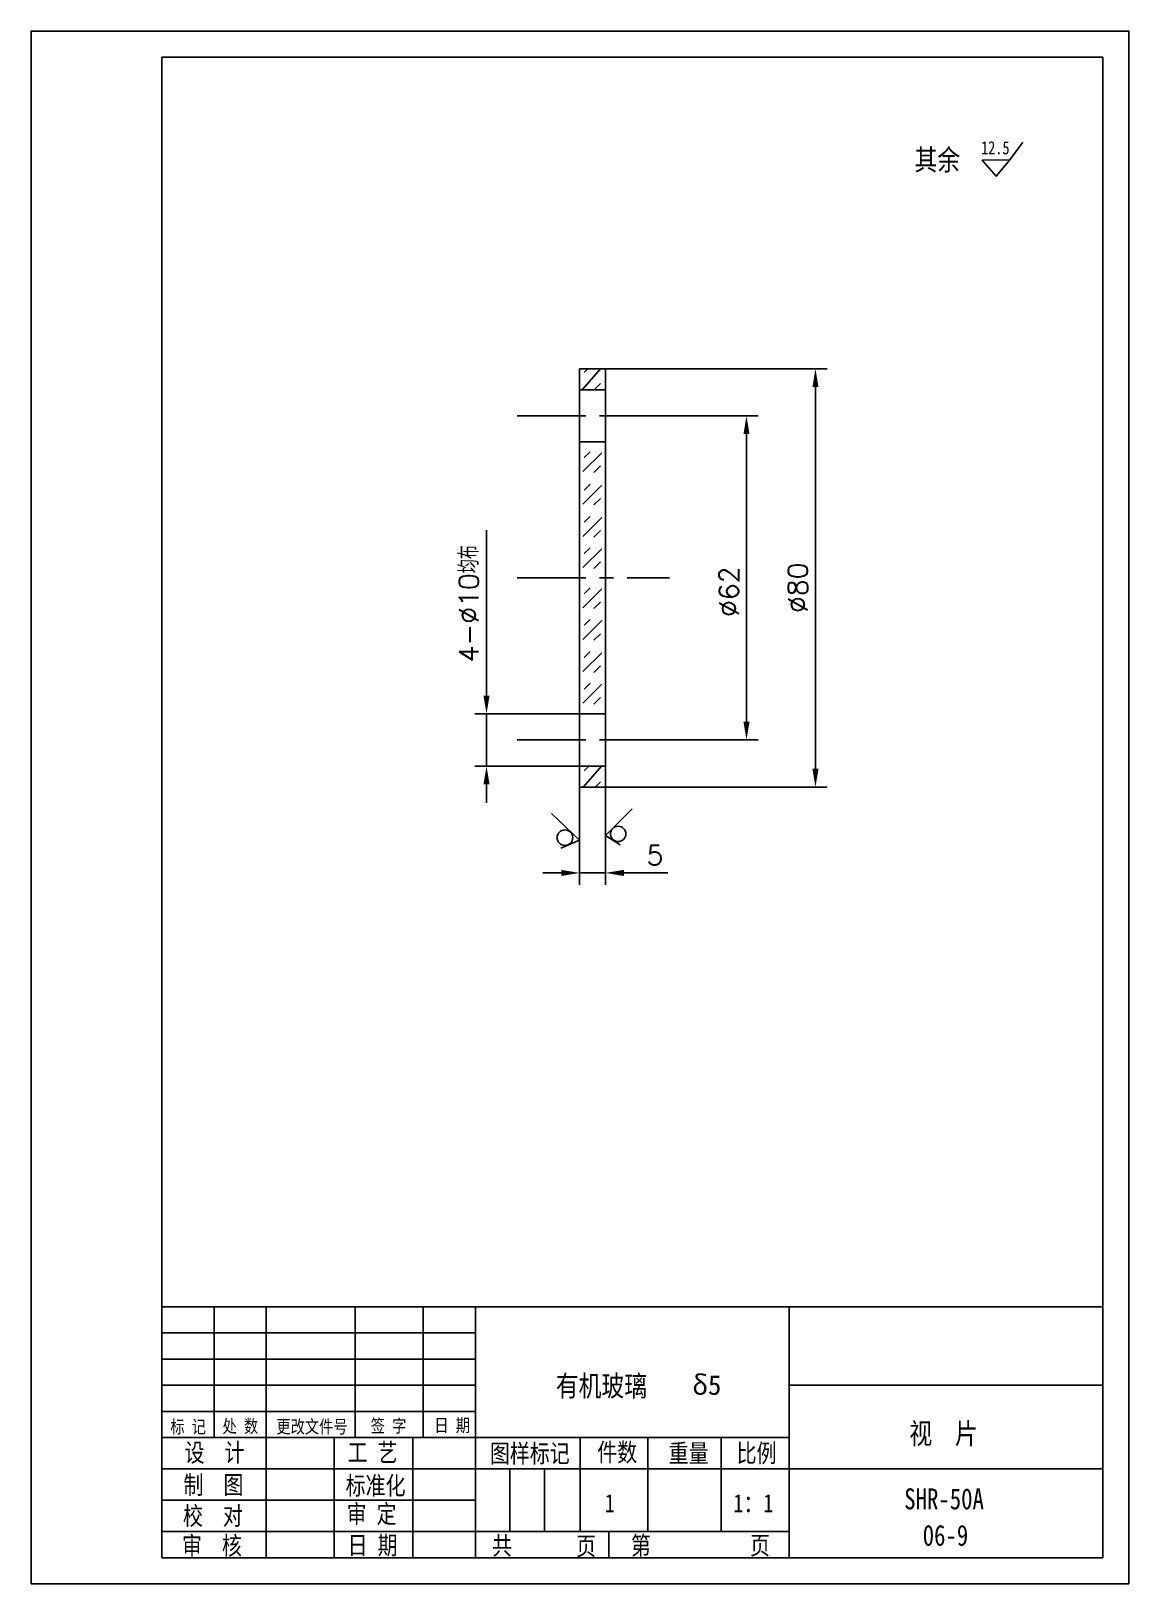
# Model space of a CAD drawing. Extents: x 338 to 548, y 125 to 422.
import ezdxf

# ---------------------------------------------------------------- set-up
doc = ezdxf.new("R2010")
doc.units = 0
doc.header["$LTSCALE"] = 10.5
doc.header["$MEASUREMENT"] = 0
doc.linetypes.add('CENTER', pattern=[2, 1.25, -0.25, 0.25, -0.25])
doc.layers.get('0').update_dxf_attribs({"color": 2, "linetype": 'CONTINUOUS'})
doc.layers.get('DEFPOINTS').update_dxf_attribs({"linetype": 'CONTINUOUS'})
doc.layers.add('PART', color=3, linetype='CONTINUOUS')
doc.layers.add('SMPEN_THICK', color=7, linetype='CONTINUOUS')
doc.styles.add('HZDX', font='', dxfattribs={"width": 0.8, "height": 7.5})
doc.styles.get("Standard").update_dxf_attribs({"font": 'txt.shx', "height": 3.75, "bigfont": 'gbcbig.shx'})
doc.styles.get('HZDX').set_extended_font_data('SimSun')
doc.dimstyles.get("Standard").update_dxf_attribs({"dimtxt": 0.18, "dimasz": 0.18, "dimexe": 0.18, "dimexo": 0.0625, "dimgap": 0.09, "dimtad": 0, "dimtih": 1, "dimtoh": 1, "dimdec": 4, "dimzin": 0, "dimdsep": 46, "dimtxsty": 'Standard', "dimcen": 0.09, "dimadec": 0, "dimazin": 0, "dimtfac": 1, "dimtdec": 4, "dimtofl": 0, "dimtmove": 0, "dimatfit": 3, "dimfxl": 1, "dimtolj": 1, "dimtzin": 0, "dimarcsym": 0})

# ---------------------------------------------------------------- blocks, each defined once
blk = doc.blocks.new('*D4')
at = {"color": 2, "linetype": 'ByBlock', "transparency": 16777216}
for p, q in [((448.18, 357.23), (490.56, 357.23)), ((488.31, 353.73), (488.31, 280.73)), ((448.18, 277.23), (490.56, 277.23))]:
    blk.add_line(p, q, dxfattribs=at)
for points in [[(487.73, 353.73), (488.9, 353.73), (488.31, 357.23)], [(487.73, 280.73), (488.9, 280.73), (488.31, 277.23)]]:
    blk.add_solid(points, dxfattribs=at)
at = {"layer": 'DEFPOINTS', "color": 0, "linetype": 'ByBlock', "transparency": 16777216}
for p in [(448.18, 357.23), (448.18, 277.23), (488.31, 277.23)]:
    blk.add_point(p, dxfattribs=at)
at = {"color": 2, "linetype": 'ByBlock', "transparency": 16777216, "insert": (484.94, 315.35), "char_height": 3.75, "attachment_point": 5, "rotation": 90}
blk.add_mtext('\\A1;∅80', dxfattribs=at)
blk = doc.blocks.new('*D5')
at = {"color": 2, "linetype": 'ByBlock', "transparency": 16777216}
for p, q in [((448.18, 348.23), (477.37, 348.23)), ((475.12, 344.73), (475.12, 289.73)), ((448.18, 286.23), (477.37, 286.23))]:
    blk.add_line(p, q, dxfattribs=at)
for points in [[(474.54, 344.73), (475.7, 344.73), (475.12, 348.23)], [(474.54, 289.73), (475.7, 289.73), (475.12, 286.23)]]:
    blk.add_solid(points, dxfattribs=at)
at = {"layer": 'DEFPOINTS', "color": 0, "linetype": 'ByBlock', "transparency": 16777216}
for p in [(448.18, 348.23), (448.18, 286.23), (475.12, 286.23)]:
    blk.add_point(p, dxfattribs=at)
at = {"color": 2, "linetype": 'ByBlock', "transparency": 16777216, "insert": (471.75, 314.59), "char_height": 3.75, "attachment_point": 5, "rotation": 90}
blk.add_mtext('\\A1;∅62', dxfattribs=at)
blk = doc.blocks.new('*D6')
at = {"color": 2, "linetype": 'ByBlock', "transparency": 16777216}
for p, q in [((425.4, 294.73), (425.4, 326.37)), ((443.18, 291.23), (423.15, 291.23)), ((425.4, 281.23), (425.4, 291.23)), ((443.18, 281.23), (423.15, 281.23)), ((425.4, 277.73), (425.4, 274.23))]:
    blk.add_line(p, q, dxfattribs=at)
for points in [[(424.81, 294.73), (425.98, 294.73), (425.4, 291.23)], [(424.81, 277.73), (425.98, 277.73), (425.4, 281.23)]]:
    blk.add_solid(points, dxfattribs=at)
at = {"layer": 'DEFPOINTS', "color": 0, "linetype": 'ByBlock', "transparency": 16777216}
for p in [(425.4, 291.23), (443.18, 291.23), (443.18, 281.23)]:
    blk.add_point(p, dxfattribs=at)
at = {"color": 2, "linetype": 'ByBlock', "transparency": 16777216, "insert": (422.02, 312.3), "char_height": 3.75, "attachment_point": 5, "rotation": 90}
blk.add_mtext('\\A1;4-∅10均布', dxfattribs=at)

msp = doc.modelspace()

# ---------------------------------------------------------------- linework, layer by layer
at = {"color": 2, "linetype": 'ByBlock'}
for p, q in [((443.17919, 277.23165), (443.17919, 258.55929)), ((448.17919, 277.23165), (448.17919, 258.55929)), ((439.67919, 260.80929), (436.17919, 260.80929)), ((443.17919, 260.80929), (448.17919, 260.80929)), ((451.67919, 260.80929), (460.05419, 260.80929))]:
    msp.add_line(p, q, dxfattribs=at)
for points in [[(439.67919, 261.39262), (439.67919, 260.22596), (443.17919, 260.80929)], [(451.67919, 261.39262), (451.67919, 260.22596), (448.17919, 260.80929)]]:
    msp.add_solid(points, dxfattribs=at)
at = {"layer": 'DEFPOINTS', "color": 0, "linetype": 'ByBlock'}
for p in [(443.17919, 277.23165), (448.17919, 277.23165), (448.17919, 260.80929)]:
    msp.add_point(p, dxfattribs=at)
at = {"layer": 'PART', "linetype": 'Continuous'}
for p, q in [((338.27444, 421.82003), (548.27444, 421.82003)), ((548.27444, 421.82003), (548.27444, 124.82003)), ((543.27444, 177.82003), (363.27444, 177.82003)), ((373.27444, 177.82003), (373.27444, 152.82003)), ((383.27444, 177.82003), (383.27444, 129.82003)), ((400.27444, 177.82003), (400.27444, 152.82003)), ((413.27444, 177.82003), (413.27444, 152.82003)), ((423.27444, 177.82003), (423.27444, 129.82003)), ((483.27444, 177.82003), (483.27444, 129.82003)), ((543.27444, 162.82003), (483.27444, 162.82003)), ((396.27444, 152.82003), (396.27444, 129.82003)), ((411.27444, 152.82003), (411.27444, 129.82003)), ((443.27444, 152.82003), (443.27444, 134.82003)), ((456.27444, 152.82003), (456.27444, 134.82003)), ((470.27444, 152.82003), (470.27444, 134.82003)), ((429.87444, 146.82003), (429.87444, 134.82003)), ((436.47444, 146.82003), (436.47444, 134.82003)), ((543.27444, 146.82003), (483.27444, 146.82003)), ((448.81683, 134.82003), (448.81683, 129.82003)), ((548.27444, 124.82003), (338.27444, 124.82003))]:
    msp.add_line(p, q, dxfattribs=at)
at = {"layer": 'PART', "color": 5, "linetype": 'Continuous'}
for p, q in [((363.27444, 416.82003), (543.27444, 416.82003)), ((543.27444, 416.82003), (543.27444, 129.82003)), ((443.17919, 357.23165), (443.17919, 277.23165)), ((443.17919, 357.23165), (448.17919, 357.23165)), ((448.17919, 357.23165), (448.17919, 277.23165)), ((443.17919, 353.23165), (448.17919, 353.23165)), ((443.17919, 343.23165), (448.17919, 343.23165)), ((443.17919, 291.23165), (448.17919, 291.23165)), ((443.17919, 281.23165), (448.17919, 281.23165)), ((443.17919, 277.23165), (448.17919, 277.23165)), ((363.27444, 177.82003), (363.27444, 129.82003)), ((543.27444, 129.82003), (363.27444, 129.82003))]:
    msp.add_line(p, q, dxfattribs=at)
at = {"layer": 'SMPEN_THICK', "color": 3}
msp.add_line((338.27444, 124.82003), (338.27444, 421.82003), dxfattribs=at)
at = {"layer": 'SMPEN_THICK', "color": 5}
msp.add_line((363.27444, 177.82003), (363.27444, 416.82003), dxfattribs=at)
at = {"layer": 'SMPEN_THICK'}
for p, q in [((525.46987, 397.19867), (527.99751, 400.55986)), ((447.22165, 357.23165), (443.70796, 353.23165)), ((444.79266, 357.23165), (444.0846, 356.52636)), ((447.21625, 354.42415), (445.95022, 353.16305)), ((447.41987, 341.17225), (443.8018, 337.56828)), ((445.19347, 341.37405), (444.0846, 340.2695)), ((447.21625, 338.6673), (445.95022, 337.4062)), ((447.41987, 334.94235), (443.8018, 331.33838)), ((445.19347, 335.14415), (444.0846, 334.0396)), ((447.21625, 332.4374), (445.95022, 331.1763)), ((447.41987, 328.77294), (443.8018, 325.16897)), ((445.19347, 328.97474), (444.0846, 327.8702)), ((447.21625, 326.26799), (445.95022, 325.00689)), ((447.41987, 322.80177), (443.8018, 319.1978)), ((445.19347, 323.00357), (444.0846, 321.89903)), ((447.21625, 320.29682), (445.95022, 319.03572)), ((447.41987, 315.11807), (443.8018, 311.5141)), ((445.19347, 315.31987), (444.0846, 314.21533)), ((447.21625, 312.61312), (445.95022, 311.35202)), ((447.41987, 309.06866), (443.8018, 305.46468)), ((445.19347, 309.27046), (444.0846, 308.16591)), ((447.21625, 306.56371), (445.95022, 305.30261)), ((445.19347, 303.13213), (444.0846, 302.02758)), ((447.41987, 302.93033), (443.8018, 299.32635)), ((447.21625, 300.42538), (445.95022, 299.16428)), ((445.19347, 297.08271), (444.0846, 295.97817)), ((447.41987, 296.88091), (443.8018, 293.27694)), ((447.21625, 294.37596), (445.95022, 293.11486)), ((447.41987, 281.25811), (443.87962, 277.23165)), ((444.96431, 281.23165), (444.0846, 280.35537)), ((447.21625, 278.25316), (446.19075, 277.23165)), ((443.15454, 267.0723), (437.83126, 272.1703)), ((448.18368, 267.98209), (453.25772, 273.05267)), ((450.9744, 266.20738), (448.18368, 267.98209)), ((439.60271, 265.55112), (443.15454, 267.0723)), ((423.27444, 172.82003), (363.27444, 172.82003)), ((423.27444, 167.82003), (363.27444, 167.82003)), ((423.27444, 162.82003), (363.27444, 162.82003)), ((423.27444, 157.82003), (363.27444, 157.82003)), ((483.27444, 152.82003), (363.27444, 152.82003)), ((483.27444, 146.82003), (363.27444, 146.82003)), ((423.27444, 140.82003), (363.27444, 140.82003)), ((483.27444, 134.82003), (363.27444, 134.82003))]:
    msp.add_line(p, q, dxfattribs=at)
at = {"layer": 'SMPEN_THICK', "linetype": 'CENTER'}
for p, q in [((431.27984, 348.23165), (457.72284, 348.23165)), ((431.27984, 317.23165), (460.36714, 317.23165)), ((431.27984, 286.23165), (457.06176, 286.23165))]:
    msp.add_line(p, q, dxfattribs=at)
at = {"layer": 'SMPEN_THICK'}
msp.add_lwpolyline([(525.46987, 397.19867), (520.20945, 397.15676), (522.88761, 394.05075)], close=True, dxfattribs=at)
for centre, radius in [((440.3944, 267.55104), 1.49446), ((450.57139, 268.26956), 1.47065)]:
    msp.add_circle(centre, radius, dxfattribs=at)

# ---------------------------------------------------------------- texts
at = {"color": 2, "linetype": 'ByBlock', "char_height": 3.75, "attachment_point": 5}
for s, insert in [('\\A1;5', (457.61669, 264.18429)), ('\\f仿宋_GB2312|b0|i0|c134|p49;δ5', (467.52326, 162.83904))]:
    msp.add_mtext(s, dxfattribs=dict(at, insert=insert))
at = {"layer": 'SMPEN_THICK', "style": 'HZDX', "width": 0.8}
for s, height, p in [('其余', 4, (507.25636, 395.18969)), ('12.5', 2.5, (519.99318, 398.25057)), ('有机玻璃', 4, (438.64416, 160.69783)), ('标 记', 2.5, (364.90929, 153.64367)), ('处 数', 2.5, (374.90556, 153.7563)), ('更改文件号', 2.5, (385.19501, 153.65545)), ('签 字', 2.5, (403.23818, 153.81168)), ('日 期', 2.5, (415.40985, 153.91792)), ('视  片', 4, (506.26738, 151.60146)), ('设  计', 3.5, (367.63513, 148.20193)), ('工 艺', 3.5, (398.80947, 148.21317)), ('图样标记', 3.5, (426.03251, 148.04075)), ('件数', 3.5, (446.5752, 148.24653)), ('重量', 3.5, (460.22055, 148.06358)), ('比例', 3.5, (473.22546, 148.0864)), ('制  图', 3.5, (367.45209, 142.01682)), ('标准化', 3.5, (398.44341, 141.87952)), ('SHR-50A', 4, (505.29537, 139.09464)), ('校  对', 3.5, (367.32632, 136.09471)), ('审 定', 3.5, (398.64927, 136.44901)), (' 1', 3.5, (446.11091, 138.50918)), ('1：1', 3.5, (472.61863, 138.50918)), ('审  核', 3.5, (367.14329, 130.4012)), ('日 期', 3.5, (398.81719, 130.47949)), ('共', 3.5, (426.46708, 130.38855)), ('页', 3.5, (442.52631, 130.30849)), ('第', 3.5, (453.00317, 130.4342)), ('页', 3.5, (475.79989, 130.4342)), ('06-9', 4, (508.82805, 132.11834))]:
    msp.add_text(s, height=height, dxfattribs=at).set_placement(p)

# ---------------------------------------------------------------- dimensions: what is measured, and where the dimension line sits
at = {"layer": 'SMPEN_THICK'}
for base, p1, p2, text, picture, middle in [((488.3135, 277.23165), (448.17919, 357.23165), (448.17919, 277.23165), '%%c<>', '*D4', (488.3135, 315.35336)), ((475.121, 286.23165), (448.17919, 348.23165), (448.17919, 286.23165), '%%c<>', '*D5', (475.121, 314.59278)), ((425.3954, 291.23165), (443.17919, 281.23165), (443.17919, 291.23165), '4-%%c<>均布', '*D6', (425.3954, 312.30301))]:
    dim = msp.add_linear_dim(base=base, p1=p1, p2=p2, angle=90, text=text, dimstyle='Standard', override={"dimtxt": 5, "dimasz": 3.5, "dimexe": 2.25, "dimexo": 0, "dimgap": 1.5, "dimtad": 1, "dimtih": 0, "dimtoh": 0, "dimzin": 8, "dimclrd": 2, "dimclre": 2, "dimclrt": 2, "dimtm": 0.115, "dimtfac": 0.66667, "dimtofl": 1, "dimatfit": 1, "dimtvp": 5, "dimtzin": 8}, dxfattribs=at)
    dim.commit()
    dim.dimension.update_dxf_attribs({"geometry": picture, "text_midpoint": middle, "dimtype": 160})

doc.saveas('drawing.dxf')
